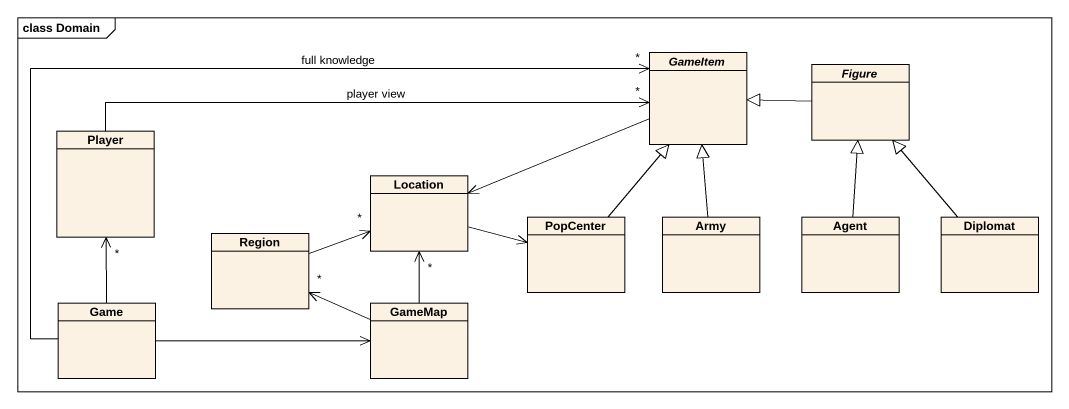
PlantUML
@startuml
mainframe class Domain
hide circle
hide empty members
abstract class GameItem
abstract class Figure
class Player
class Location
class Region
class PopCenter
class Army
class "Agent" as Agent_
class Diplomat
class Game
class GameMap
GameItem -left-> Location
Figure -left-|> GameItem
Player -right-> "*" GameItem : player view
Location -right-> PopCenter
Region -right-> "*" Location
PopCenter -up-|> GameItem
Army -up-|> GameItem
Agent_ -up-|> Figure
Diplomat -up-|> Figure
Game -right-> "*" GameItem : full knowledge
Game -up-> "*" Player
Game -right-> GameMap
GameMap -up-> "*" Location
GameMap -left-> "*" Region
@enduml
